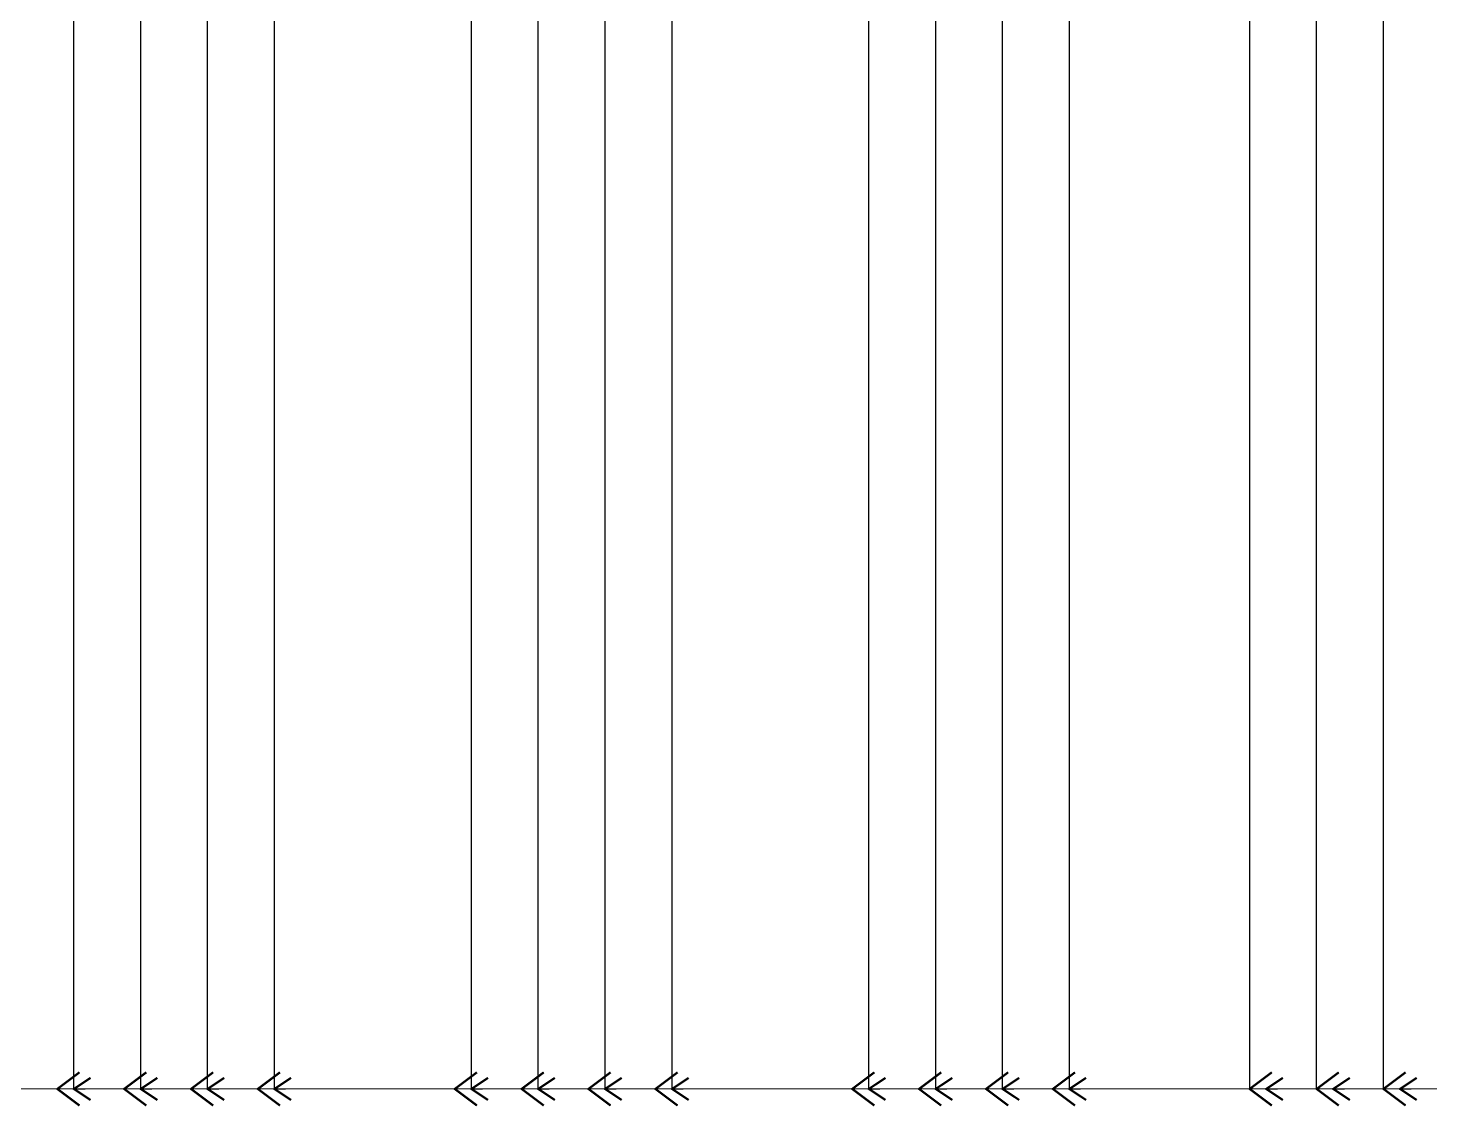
# Model space of a CAD drawing. Header units: inches. Extents: x -58 to 1235, y -506 to 1148.
# Drawn here: x 921.5 to 1027.8, y 583.2 to 666 of the extents above; entities that cross this region are included whole.
import ezdxf
from ezdxf.enums import TextEntityAlignment as Align

# ---------------------------------------------------------------- set-up
doc = ezdxf.new("R2010")
doc.units = ezdxf.units.IN
doc.header["$MEASUREMENT"] = 0
doc.layers.add('RED_10AWG', color=1, linetype='Continuous')
doc.layers.add('SYMS', color=7, linetype='Continuous')
doc.styles.add('WD', font='romans.shx')

# ---------------------------------------------------------------- blocks, each defined once
blk = doc.blocks.new('HC01PJ_1-')
blk.add_line((0.0312, 0), (0.0938, 0))
for points in [[(0.0625, -0.0938, 0.0125, 0.0125, 0), (-0.0625, 0, 0.0125, 0.0125, 0), (0.0625, 0.0938, 0, 0, 0)], [(0.125, 0.0625, 0.0125, 0.0125, 0), (0.0312, 0, 0.0125, 0.0125, 0), (0.125, -0.0625, 0, 0, 0)]]:
    blk.add_lwpolyline(points, format="xyseb")
at = {"style": 'WD', "width": 0.85}
for tag, p in [('INST', (-0.0124, 0.4669)), ('LOC', (-0.0124, 0.295)), ('TAG1', (-0.0104, 0.125)), ('DESC1', (-0.0104, -0.3437)), ('DESC2', (-0.0104, -0.5156)), ('DESC3', (-0.0104, -0.6875))]:
    blk.add_attdef(tag, text='', height=0.125, dxfattribs=at).set_placement(p, align=Align.CENTER)
at = {"style": 'WD', "flags": 9}
blk.add_attdef('WDTYPE', text='', height=0.01, dxfattribs=at).set_placement((-0.2209, 0.0748), align=Align.RIGHT)
at = {"style": 'WD'}
for tag, p in [('X2LINK', (0, 0.0938)), ('X8LINK', (0, -0.0938))]:
    blk.add_attdef(tag, p, '', height=0.01, dxfattribs=at)
for tag, p, flags in [('FAMILY', (0.2062, 0.1306), 9), ('X4TERMDESC01', (-0.0938, 0.0312), 1), ('X1TERMDESC02', (0.125, 0.0312), 1)]:
    blk.add_attdef(tag, p, '', height=0.01, dxfattribs=dict(at, flags=flags))
at = {"linetype": 'Continuous', "style": 'WD', "flags": 9}
for tag, p in [('MFG', (0.2278, 0.0887)), ('CAT', (0.2297, 0.1082)), ('ASSYCODE', (0.2188, 0.0625))]:
    blk.add_attdef(tag, text='', height=0.01, dxfattribs=at).set_placement(p, align=Align.CENTER)
at = {"color": 7, "style": 'WD', "flags": 1}
for tag, p in [('X4TERM01', (-0.0625, 0)), ('X1TERM02', (0.0938, 0))]:
    blk.add_attdef(tag, p, '', height=0.0125, dxfattribs=at)
at = {"linetype": 'Continuous', "style": 'WD', "flags": 8}
blk.add_attdef('TERM01', text='', height=0.125, dxfattribs=at).set_placement((-0.1042, -0.0314), align=Align.TOP_RIGHT)
blk.add_attdef('TERM02', text='', height=0.125, dxfattribs=at).set_placement((0.1458, -0.0314), align=Align.TOP_LEFT)

msp = doc.modelspace()

# ---------------------------------------------------------------- linework, layer by layer
at = {"color": 5, "lineweight": 9}
msp.add_lwpolyline([(835.33, 585.44), (1132.12, 585.44, -0.414214), (1145.55, 572), (1145.55, 448.77, -0.414214), (1132.12, 435.34), (1021.04, 435.34)], format="xyb", dxfattribs=at)
at = {"layer": 'RED_10AWG'}
for p, q in [((924.95, 585.44), (924.95, 748.01)), ((930.02, 585.44), (930.02, 748.01)), ((935.09, 585.44), (935.09, 748.01)), ((940.16, 585.44), (940.16, 748.01)), ((955.1, 585.44), (955.1, 747.99)), ((960.17, 585.44), (960.17, 747.93)), ((965.24, 585.44), (965.24, 747.99)), ((970.32, 585.44), (970.32, 747.93)), ((985.25, 585.44), (985.25, 747.68)), ((990.32, 585.44), (990.32, 747.68)), ((995.4, 585.44), (995.4, 747.68)), ((1000.47, 585.44), (1000.47, 747.68)), ((1014.14, 585.44), (1014.14, 747.68)), ((1019.22, 585.44), (1019.22, 747.68)), ((1024.29, 585.44), (1024.29, 747.68))]:
    msp.add_line(p, q, dxfattribs=at)

# ---------------------------------------------------------------- block references
at = {"layer": 'SYMS', "color": 5, "lineweight": 9, "xscale": 13.43108688204268, "yscale": 13.43108688204268, "zscale": 13.43108688204268}
for p in [(924.53, 585.44), (929.6, 585.44), (934.67, 585.44), (939.74, 585.44), (954.68, 585.44), (959.75, 585.44), (964.82, 585.44), (969.9, 585.44), (984.83, 585.44), (989.9, 585.44), (994.98, 585.44), (1000.05, 585.44), (1014.98, 585.44), (1020.06, 585.44), (1025.13, 585.44)]:
    msp.add_blockref('HC01PJ_1-', p, dxfattribs=at)

doc.saveas('drawing.dxf')
